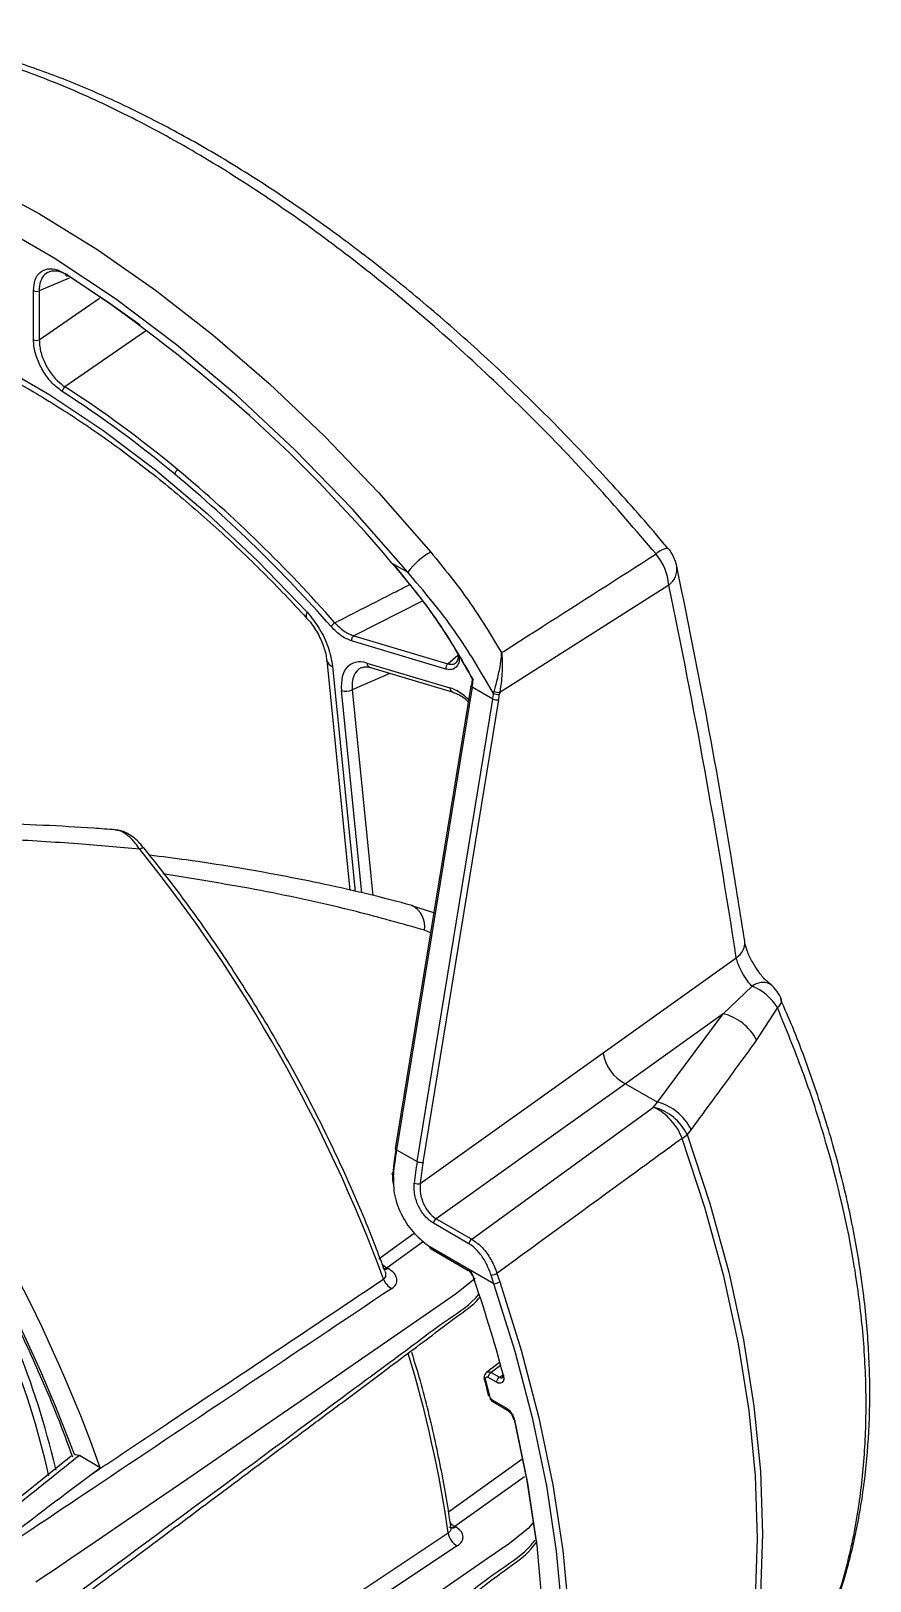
# Model space of a CAD drawing. Extents: x 6 to 134, y 3 to 97.
# Drawn here: x 104.045 to 106.093, y 79.585 to 83.367 of the extents above; entities that cross this region are included whole.
import ezdxf

# ---------------------------------------------------------------- set-up
doc = ezdxf.new("R2010")
doc.units = 0
doc.header["$MEASUREMENT"] = 0
doc.layers.add('OBJECT', color=7, linetype='CONTINUOUS')

msp = doc.modelspace()

# ---------------------------------------------------------------- linework, layer by layer
at = {"layer": 'OBJECT'}
for p, q in [((104.1386, 82.7636), (104.0655, 82.7334)), ((104.0515, 82.6138), (104.0515, 82.7335)), ((104.0655, 82.7334), (104.0655, 82.6137)), ((104.0655, 82.6137), (104.2123, 82.715)), ((104.3245, 82.6345), (104.1281, 82.4988)), ((104.9262, 82.069), (104.9651, 82.0465)), ((105.6019, 82.0152), (105.1894, 81.7534)), ((104.9997, 81.9763), (104.8331, 81.8917)), ((104.7179, 81.9352), (104.7181, 81.935)), ((105.0578, 81.8103), (104.8279, 81.8789)), ((104.8331, 81.8917), (105.063, 81.8231)), ((105.063, 81.8231), (105.0874, 81.8443)), ((104.7669, 81.8319), (104.8232, 81.2704)), ((104.7813, 81.8165), (104.8363, 81.2676)), ((104.9209, 81.7998), (104.8295, 81.7593)), ((104.865, 81.825), (105.0673, 81.7646)), ((104.8735, 81.814), (105.0757, 81.7536)), ((105.1186, 81.7685), (104.9341, 80.6397)), ((105.1219, 81.7662), (104.9374, 80.6375)), ((105.1722, 81.7372), (105.1219, 81.7662)), ((104.8526, 81.2642), (104.8031, 81.7582)), ((104.8295, 81.7593), (104.8797, 81.2579)), ((104.9877, 80.6085), (105.1722, 81.7372)), ((105.1865, 81.7353), (105.002, 80.6065)), ((105.1742, 81.7504), (105.1755, 81.7554)), ((105.1894, 81.7534), (105.1886, 81.7488)), ((105.0282, 81.2155), (104.9751, 81.2328)), ((105.0203, 81.167), (105.0059, 81.173)), ((105.442, 80.8741), (105.7666, 81.1059)), ((105.7349, 80.9693), (105.8051, 81.0363)), ((105.7349, 80.9693), (105.4959, 80.7987)), ((105.5741, 80.7535), (105.7349, 80.9693)), ((105.867, 80.9844), (105.8159, 80.9053)), ((104.9953, 80.5551), (105.442, 80.8741)), ((105.4959, 80.7987), (105.0345, 80.4692)), ((105.4959, 80.7987), (105.5741, 80.7535)), ((105.1209, 80.4193), (105.5649, 80.7413)), ((105.5649, 80.7413), (105.5741, 80.7535)), ((105.6562, 80.6867), (105.647, 80.6743)), ((104.9374, 80.6375), (104.9877, 80.6085)), ((105.1138, 80.4082), (105.0274, 80.4581)), ((105.0345, 80.4692), (105.1209, 80.4193)), ((105.0035, 80.4139), (104.9146, 80.3492)), ((105.175, 80.3106), (105.0188, 80.4008)), ((105.0241, 80.3975), (105.1105, 80.3477)), ((105.0262, 80.393), (105.1126, 80.3431)), ((104.9146, 80.3492), (104.9166, 80.348)), ((105.175, 80.3106), (105.1682, 80.3316)), ((105.1824, 80.3358), (105.1892, 80.3151)), ((105.1887, 80.1186), (105.1568, 80.0941)), ((105.1909, 80.1114), (105.1683, 80.094)), ((105.1545, 80.0748), (105.1641, 80.0367)), ((105.1814, 80.0701), (105.1612, 80.0818)), ((105.1683, 80.094), (105.1884, 80.0824)), ((105.1884, 80.0824), (105.1958, 80.0879)), ((105.1709, 80.0272), (105.2049, 80.0075)), ((105.1724, 80.0229), (105.207, 80.003)), ((105.207, 80.003), (105.2071, 80.0029)), ((104.1436, 79.8901), (103.8782, 79.6774)), ((104.0998, 79.8815), (104.1059, 79.8555)), ((104.2145, 79.8616), (104.1634, 79.8911)), ((105.0642, 79.7544), (105.2434, 79.8823)), ((104.1921, 79.845), (104.2145, 79.8616)), ((105.2496, 79.8396), (105.08, 79.7184)), ((105.08, 79.7184), (105.0817, 79.7174)), ((105.0858, 79.6711), (104.0678, 78.9956))]:
    msp.add_line(p, q, dxfattribs=at)
at = {"layer": 'OBJECT', "flags": 128}
for points in [[(103.1113, 83.1983), (103.2389, 83.1963), (103.3706, 83.1815), (103.5056, 83.154), (103.6434, 83.114), (103.7832, 83.0617), (103.9244, 82.9973), (104.0662, 82.9211), (104.2081, 82.8335), (104.3493, 82.7349), (104.4891, 82.6258), (104.6268, 82.5068), (104.7619, 82.3783), (104.8935, 82.2411), (105.0212, 82.0957)], [(104.9651, 82.0465), (104.8298, 82.2), (104.69, 82.3442), (104.5465, 82.4783), (104.4, 82.6015), (104.2515, 82.7132), (104.1017, 82.8127), (103.9514, 82.8994), (103.8016, 82.9729), (103.6531, 83.0327), (103.5066, 83.0786), (103.3631, 83.1102), (103.2233, 83.1274), (103.088, 83.1301)], [(103.3338, 82.7486), (103.4542, 82.7344), (103.578, 82.7077), (103.7043, 82.6685), (103.8325, 82.6172), (103.9617, 82.5539), (104.0914, 82.479), (104.2207, 82.393), (104.3488, 82.2964), (104.4752, 82.1897), (104.5989, 82.0736), (104.7194, 81.9487)], [(104.1293, 82.7746), (104.1294, 82.7732), (104.1297, 82.772), (104.1302, 82.7711), (104.1309, 82.7703), (104.1318, 82.7699), (104.1328, 82.7697), (104.134, 82.7699), (104.1352, 82.7703)], [(104.3114, 82.6489), (104.2383, 82.7014), (104.1352, 82.7703)], [(105.6003, 82.1048), (105.6004, 82.1046), (105.6006, 82.1043)], [(104.7194, 81.9487), (104.7171, 81.9431), (104.7166, 81.9386), (104.7177, 81.9355), (104.7179, 81.9352)], [(105.1186, 81.7685), (105.1186, 81.7686), (105.119, 81.7689), (105.1197, 81.7692), (105.1206, 81.7694)], [(105.1219, 81.7662), (105.1207, 81.7667), (105.1197, 81.7672), (105.119, 81.7677), (105.1186, 81.7682), (105.1186, 81.7685)], [(104.3218, 81.3732), (104.3212, 81.3736), (104.3196, 81.3738), (104.3172, 81.3734), (104.3143, 81.3722), (104.3108, 81.3705)], [(105.6346, 78.9246), (105.6901, 79.029), (105.736, 79.1436), (105.7719, 79.2677), (105.7978, 79.4005), (105.8134, 79.5411), (105.8186, 79.6887), (105.8134, 79.8423), (105.7978, 80.0009), (105.7719, 80.1636), (105.736, 80.3292), (105.6901, 80.4968), (105.6346, 80.6653)], [(105.647, 80.6743), (105.7023, 80.5063), (105.7481, 80.3391), (105.784, 80.1738), (105.8098, 80.0115), (105.8254, 79.8533), (105.8306, 79.7), (105.8254, 79.5528), (105.8098, 79.4125), (105.784, 79.28), (105.7481, 79.1562), (105.7023, 79.0418), (105.647, 78.9377)], [(104.9374, 80.6375), (104.9362, 80.638), (104.9352, 80.6385), (104.9345, 80.639), (104.9341, 80.6394), (104.9341, 80.6397)], [(104.9296, 80.5763), (104.9284, 80.5768), (104.9275, 80.5774), (104.9268, 80.578), (104.9265, 80.5786), (104.9265, 80.5792), (104.9269, 80.5797), (104.9276, 80.5802), (104.9286, 80.5806)], [(104.894, 80.3712), (104.9306, 80.3978), (104.9804, 80.4341)], [(105.1294, 80.3235), (105.084, 80.2866), (105.0331, 80.2514), (104.8316, 80.1125), (104.7308, 80.043), (104.63, 79.9736), (104.428, 79.8349), (104.2932, 79.7425), (104.203, 79.681), (104.1427, 79.64), (104.1024, 79.6127), (104.0754, 79.5945), (104.0573, 79.5824)], [(104.9146, 80.3492), (104.9105, 80.3474), (104.908, 80.3467)], [(104.9088, 80.3454), (104.9125, 80.3462), (104.9166, 80.348)], [(105.175, 78.591), (105.2271, 78.6965), (105.2701, 78.8114), (105.3039, 78.9351), (105.3281, 79.0668), (105.3427, 79.2057), (105.3476, 79.3512), (105.3427, 79.5022), (105.3281, 79.658), (105.3039, 79.8177), (105.2701, 79.9803), (105.2271, 80.1449), (105.175, 80.3106)], [(105.1892, 80.3151), (105.2415, 80.1488), (105.2847, 79.9835), (105.3186, 79.8202), (105.343, 79.6598), (105.3576, 79.5034), (105.3625, 79.3517), (105.3576, 79.2057), (105.343, 79.0661), (105.3186, 78.9339), (105.2847, 78.8097), (105.2415, 78.6943), (105.1892, 78.5884)], [(105.1568, 80.094), (105.1602, 80.0955), (105.1649, 80.0953), (105.1683, 80.094), (105.1683, 80.094), (105.1683, 80.094)], [(105.2779, 79.6855), (105.2563, 79.8295), (105.2249, 79.9835)], [(105.2254, 79.9784), (105.2569, 79.8237), (105.2795, 79.6719), (105.2932, 79.5237), (105.2977, 79.3799), (105.2932, 79.2415), (105.2795, 79.109), (105.2569, 78.9833), (105.2254, 78.865)], [(105.2713, 79.7291), (105.2586, 79.7138), (105.2131, 79.6768), (105.1621, 79.6416), (104.9607, 79.5026)], [(104.0469, 79.0279), (104.0855, 79.0535), (104.2401, 79.1561), (104.8583, 79.5663), (105.0635, 79.7025)]]:
    msp.add_lwpolyline(points, dxfattribs=at)
at = {"layer": 'OBJECT'}
for centre, radius, start, end in [((102.1205, 79.7031), 3.6701, 40.1381, 56.8139), ((104.0585, 82.7472), 0.0154, 242.668, 296.6042), ((104.0585, 82.6275), 0.0154, 242.668, 296.6042), ((104.1378, 82.4856), 0.0163, 126.231, 173.9205), ((102.6136, 80.1447), 2.786, 50.2254, 57.2323), ((102.6141, 80.1467), 2.7973, 50.2254, 57.2323), ((104.4147, 82.2805), 0.0195, 124.3821, 163.8019), ((102.1859, 79.6374), 3.4626, 41.3088, 50.1718), ((102.1872, 79.6374), 3.4487, 41.3088, 50.1718), ((105.6038, 82.0589), 0.046, 94.3265, 135.7273), ((105.5236, 82.0406), 0.1, 11.8341, 39.9346), ((105.1009, 81.9483), 0.1676, 118.4064, 144.1319), ((105.4664, 82.0039), 0.1359, 4.7706, 39.8442), ((105.5731, 82.0547), 0.0488, 306.1626, 7.5931), ((104.8029, 81.8977), 0.0301, 122.158, 147.1317), ((104.8407, 81.8812), 0.013, 125.9321, 190.2028), ((104.7868, 81.836), 0.0203, 190.938, 254.2904), ((104.8781, 81.8262), 0.0131, 185.5869, 249.2858), ((105.0706, 81.8126), 0.013, 125.9321, 190.2028), ((105.0804, 81.7659), 0.0132, 185.6681, 248.1226), ((104.8149, 81.7911), 0.0349, 250.2203, 294.5679), ((105.1843, 81.7728), 0.0376, 251.2281, 273.442), ((105.1853, 81.7829), 0.0343, 251.1212, 275.5498), ((105.1887, 81.7957), 0.0424, 251.9213, 270.976), ((101.4287, 79.043), 3.7045, 20.1933, 38.9238), ((104.9479, 81.1817), 0.0586, 351.5499, 62.274), ((105.7432, 81.1432), 0.044, 301.9973, 4.2793), ((105.8313, 81.0046), 0.0411, 64.576, 129.6654), ((105.7574, 80.9167), 0.1288, 31.7122, 68.2882), ((105.7852, 80.9648), 0.1, 23.1474, 50.057), ((105.8556, 81.0026), 0.0215, 301.8699, 4.6323), ((105.7039, 80.8469), 0.1264, 27.5641, 75.79), ((105.5395, 80.8869), 0.0984, 187.4567, 243.6916), ((100.5786, 78.5528), 3.8643, 19.7974, 35.8036), ((100.6526, 78.5954), 3.7317, 20.3612, 35.685), ((105.5027, 80.6143), 0.1414, 21.1453, 63.8889), ((105.5335, 80.6189), 0.1263, 26.0118, 75.5875), ((105.5427, 80.6312), 0.1263, 26.0891, 75.5969), ((105.5701, 80.7668), 0.1203, 302.434, 309.75), ((104.9998, 80.6441), 0.0376, 251.2281, 273.442), ((104.9897, 80.5819), 0.0274, 250.798, 281.7561), ((105.0428, 80.456), 0.0156, 122.2353, 172.4554), ((105.0234, 80.4001), 0.00468, 171.4104, 231.5452), ((105.1292, 80.4062), 0.0156, 122.2353, 172.4554), ((105.0289, 80.3969), 0.0048, 172.814, 235.8738), ((104.9309, 80.3841), 0.0385, 221.8678, 244.9521), ((105.1152, 80.3471), 0.00477, 172.6734, 237.2974), ((105.1227, 80.3334), 0.00223, 215.9162, 285.1308), ((101.8309, 79.1856), 3.486, 14.9993, 19.1869), ((105.1655, 80.3664), 0.0349, 274.4194, 298.9374), ((104.946, 80.337), 0.0432, 200.6548, 241.9519), ((105.1731, 80.3411), 0.0306, 273.4339, 301.7034), ((102.1438, 79.4078), 1.993, 12.5723, 22.6547), ((102.1254, 79.4002), 2.0323, 13.7007, 22.6286), ((102.1502, 79.2835), 2.9433, 8.1839, 16.9253), ((105.1967, 80.0694), 0.0154, 122.6055, 177.3945), ((105.198, 80.0906), 0.00276, 206.1985, 272.5264), ((105.2097, 80.0069), 0.0048, 172.7442, 235.9436), ((105.2255, 79.9814), 0.00299, 200.1816, 267.861), ((105.0715, 79.7306), 0.0149, 245.3602, 304.6041), ((105.0961, 79.7526), 0.0379, 222.6716, 244.6997), ((105.1064, 79.7093), 0.0434, 188.999, 241.7156), ((105.0726, 79.7319), 0.0171, 262.1404, 302.1223)]:
    msp.add_arc(centre, radius, start, end, dxfattribs=at)
for centre, major_axis, ratio, start_param, end_param in [((95.186, 72.1934), (5.4545, 16.6635), 0.560082, 5.447697, 5.512146), ((104.8845, 81.7225), (-0.0584, 0.0996), 0.576929, 5.729177, 7.181908), ((104.8986, 81.7307), (-0.0506, 0.0811), 0.590446, 6.200257, 7.16422), ((105.0861, 81.6623), (-0.0579, 0.0994), 0.581622, 5.139284, 5.727847), ((104.8121, 81.7247), (0.161, 0.4919), 0.560082, 4.983264, 5.010875), ((104.8199, 81.7221), (0.1561, 0.4831), 0.559424, 4.981148, 5.017046), ((104.8702, 81.6931), (0.1561, 0.4831), 0.559424, 4.981148, 5.008197), ((104.878, 81.6906), (0.161, 0.4919), 0.560082, 4.983264, 5.010313), ((105.2326, 80.6836), (0.1547, 0.4726), 0.560082, 1.841671, 1.968135), ((105.2404, 80.6811), (0.1597, 0.4813), 0.560728, 1.843799, 1.970263), ((105.2906, 80.6521), (0.1597, 0.4813), 0.560728, 1.843799, 1.952058), ((105.2985, 80.6495), (0.1547, 0.4726), 0.560082, 1.841671, 1.94993), ((105.0243, 80.5199), (-0.076, 0.1298), 0.57857, 2.298407, 2.34801)]:
    msp.add_ellipse(centre, major_axis=major_axis, ratio=ratio, start_param=start_param, end_param=end_param, dxfattribs=at)
for points, knots in [([(105.5708, 82.091), (105.5215, 82.1486), (105.4226, 82.2641), (105.2657, 82.4276), (105.1029, 82.5832), (104.9373, 82.7267), (104.7711, 82.8569), (104.6049, 82.9738), (104.4375, 83.078), (104.2732, 83.1666), (104.1139, 83.2389), (103.9598, 83.2954), (103.8091, 83.3365), (103.6616, 83.3609), (103.5183, 83.3691), (103.429, 83.3586), (103.3842, 83.3534)], [0, 0, 0, 0, 0.069874, 0.140224, 0.21209, 0.284485, 0.354361, 0.42473, 0.496663, 0.569139, 0.63829, 0.70792, 0.779053, 0.850702, 0.925062, 1, 1, 1, 1]), ([(105.5999, 82.1038), (105.5957, 82.1089), (105.5523, 82.1624), (105.4653, 82.2595), (105.3392, 82.3939), (105.2095, 82.5213), (105.0776, 82.6416), (104.9442, 82.7541), (104.8101, 82.8582), (104.6761, 82.9535), (104.5429, 83.0395), (104.4112, 83.1159), (104.2817, 83.1824), (104.1543, 83.2391), (104.0287, 83.2859), (103.9047, 83.3228), (103.7829, 83.3491), (103.6637, 83.3648), (103.5484, 83.3681), (103.4672, 83.3652), (103.4259, 83.3575), (103.4203, 83.3565)], [0, 0, 0, 0, 0.006173, 0.064691, 0.12331, 0.18192, 0.240428, 0.29876, 0.35686, 0.414696, 0.472263, 0.529584, 0.586511, 0.643131, 0.700213, 0.757773, 0.815757, 0.874052, 0.932468, 0.990719, 1, 1, 1, 1]), ([(104.0515, 82.7335), (104.0523, 82.7428), (104.0539, 82.7613), (104.0669, 82.7798), (104.0858, 82.7883), (104.1078, 82.7863), (104.1228, 82.7782), (104.1293, 82.7746)], [0, 0, 0, 0, 0.209995, 0.420029, 0.629032, 0.83643, 1, 1, 1, 1]), ([(104.1352, 82.7703), (104.1304, 82.773), (104.1182, 82.7798), (104.0992, 82.783), (104.0815, 82.7772), (104.0694, 82.7621), (104.0655, 82.7455), (104.0655, 82.7352), (104.0655, 82.7334)], [0, 0, 0, 0, 0.130808, 0.33633, 0.541944, 0.748684, 0.957289, 1, 1, 1, 1]), ([(103.3658, 82.7191), (103.3848, 82.7175), (103.44, 82.713), (103.5344, 82.6971), (103.6495, 82.6677), (103.7669, 82.6271), (103.8859, 82.5759), (104.0059, 82.5142), (104.1262, 82.4423), (104.2463, 82.3606), (104.3656, 82.2694), (104.4832, 82.1692), (104.5967, 82.0625), (104.6743, 81.9825), (104.7136, 81.9399), (104.7179, 81.9353)], [0, 0, 0, 0, 0.04508, 0.13174, 0.218237, 0.304579, 0.390832, 0.477043, 0.563245, 0.649453, 0.735683, 0.821942, 0.908231, 0.99002, 1, 1, 1, 1]), ([(104.1215, 82.4874), (104.1133, 82.4936), (104.0968, 82.506), (104.0754, 82.5344), (104.0597, 82.5662), (104.0523, 82.5937), (104.0517, 82.6087), (104.0515, 82.6138)], [0, 0, 0, 0, 0.22061, 0.441205, 0.6623, 0.88484, 1, 1, 1, 1]), ([(104.0655, 82.6137), (104.0657, 82.608), (104.0663, 82.5932), (104.0738, 82.5667), (104.0888, 82.5378), (104.1078, 82.5138), (104.1217, 82.5035), (104.1281, 82.4988)], [0, 0, 0, 0, 0.13989, 0.364526, 0.588857, 0.81117, 1, 1, 1, 1]), ([(104.9262, 82.069), (104.9633, 82.0244), (105.0378, 81.9347), (105.0955, 81.8343), (105.1246, 81.7838)], [0, 0, 0, 0, 0.497109, 1, 1, 1, 1]), ([(105.1243, 81.7837), (105.0962, 81.8333), (105.0395, 81.933), (104.9662, 82.0223), (104.9293, 82.0672)], [0, 0, 0, 0, 0.496651, 1, 1, 1, 1]), ([(105.0212, 82.0957), (105.0527, 82.0569), (105.1159, 81.9789), (105.1678, 81.8932), (105.1938, 81.8503)], [0, 0, 0, 0, 0.498142, 1, 1, 1, 1]), ([(105.1938, 81.8503), (105.2272, 81.8716), (105.3528, 81.9519), (105.4785, 82.0321), (105.5708, 82.091)], [0, 0, 0, 0, 0.265214, 1, 1, 1, 1]), ([(105.1742, 81.7504), (105.144, 81.8023), (105.0832, 81.9068), (105.0046, 81.9997), (104.9651, 82.0465)], [0, 0, 0, 0, 0.496567, 1, 1, 1, 1]), ([(105.7871, 81.1464), (105.7765, 81.2141), (105.7455, 81.4104), (105.6915, 81.7164), (105.6439, 81.9509), (105.6215, 82.0611)], [0, 0, 0, 0, 0.2182227, 0.6325861, 1, 1, 1, 1]), ([(104.7869, 81.9231), (104.8349, 81.9476), (104.8952, 81.9785), (104.9555, 82.0094), (104.968, 82.0158)], [0, 0, 0, 0, 0.793902, 1, 1, 1, 1]), ([(104.7177, 81.9346), (104.72, 81.9323), (104.7299, 81.9225), (104.7454, 81.8985), (104.7599, 81.8668), (104.7661, 81.8433), (104.7666, 81.8335), (104.7667, 81.8321)], [0, 0, 0, 0, 0.089178, 0.378138, 0.668655, 0.953501, 1, 1, 1, 1]), ([(104.7194, 81.9487), (104.7297, 81.9359), (104.7503, 81.9104), (104.773, 81.8629), (104.7785, 81.8323), (104.7813, 81.8165)], [0, 0, 0, 0, 0.3274436, 0.6549394, 1, 1, 1, 1]), ([(104.8279, 81.8789), (104.8194, 81.8823), (104.8022, 81.8892), (104.7859, 81.9057), (104.7777, 81.914)], [0, 0, 0, 0, 0.49412, 1, 1, 1, 1]), ([(104.7869, 81.9231), (104.7914, 81.9185), (104.803, 81.9066), (104.8192, 81.8964), (104.83, 81.8928), (104.8331, 81.8917)], [0, 0, 0, 0, 0.305588, 0.797658, 1, 1, 1, 1]), ([(105.0904, 81.8395), (105.0904, 81.836), (105.0905, 81.827), (105.0853, 81.8165), (105.076, 81.8093), (105.066, 81.8082), (105.0596, 81.8098), (105.0578, 81.8103)], [0, 0, 0, 0, 0.159142, 0.403651, 0.650805, 0.902807, 1, 1, 1, 1]), ([(105.063, 81.8231), (105.0668, 81.8223), (105.0745, 81.8207), (105.0832, 81.8254), (105.0883, 81.8329), (105.0888, 81.8398), (105.0889, 81.8422)], [0, 0, 0, 0, 0.287385, 0.574985, 0.853917, 1, 1, 1, 1]), ([(105.1755, 81.7554), (105.1778, 81.7635), (105.1835, 81.7838), (105.19, 81.8133), (105.1929, 81.8351), (105.1936, 81.846), (105.1938, 81.8492), (105.1938, 81.8502), (105.1938, 81.8503)], [0, 0, 0, 0, 0.246968, 0.616294, 0.888225, 0.963536, 0.996189, 1, 1, 1, 1]), ([(105.1938, 81.8503), (105.1938, 81.8502), (105.194, 81.849), (105.1948, 81.8412), (105.196, 81.8198), (105.1945, 81.7877), (105.1908, 81.7631), (105.1894, 81.7534)], [0, 0, 0, 0, 0.004008, 0.038977, 0.268223, 0.708725, 1, 1, 1, 1]), ([(104.8531, 81.8134), (104.8553, 81.8145), (104.86, 81.8169), (104.8689, 81.815), (104.8735, 81.814)], [0, 0, 0, 0, 0.484659, 1, 1, 1, 1]), ([(105.1246, 81.7838), (105.1245, 81.7838), (105.124, 81.7837), (105.1227, 81.7834), (105.1212, 81.7831), (105.1207, 81.7829), (105.1211, 81.7829), (105.1222, 81.783), (105.1228, 81.7831)], [0, 0, 0, 0, 0.009424, 0.151965, 0.38086, 0.592581, 0.796138, 1, 1, 1, 1]), ([(105.0757, 81.7536), (105.0792, 81.7523), (105.0894, 81.7485), (105.103, 81.7405), (105.1112, 81.7311), (105.1124, 81.7298)], [0, 0, 0, 0, 0.304835, 0.903438, 1, 1, 1, 1]), ([(104.2504, 81.418), (104.2332, 81.4193), (104.1337, 81.4268), (104.0331, 81.431), (103.95, 81.4345)], [0, 0, 0, 0, 0.172805, 1, 1, 1, 1]), ([(104.3108, 81.3705), (104.2606, 81.3751), (104.1516, 81.3851), (104.0415, 81.3915), (103.9821, 81.3949)], [0, 0, 0, 0, 0.460735, 1, 1, 1, 1]), ([(104.3108, 81.3705), (104.3071, 81.3758), (104.2975, 81.3898), (104.28, 81.4064), (104.2627, 81.4168), (104.2535, 81.4171), (104.2504, 81.4171)], [0, 0, 0, 0, 0.201031, 0.53756, 0.841321, 1, 1, 1, 1]), ([(104.3211, 81.3723), (104.3177, 81.377), (104.307, 81.3914), (104.2853, 81.4068), (104.2648, 81.4176), (104.2533, 81.4172), (104.2509, 81.4171)], [0, 0, 0, 0, 0.186008, 0.572838, 0.912803, 1, 1, 1, 1]), ([(104.9088, 80.3417), (104.9013, 80.362), (104.8751, 80.4323), (104.8247, 80.5521), (104.7552, 80.6999), (104.6787, 80.8453), (104.5957, 80.9873), (104.5068, 81.1252), (104.4155, 81.2545), (104.352, 81.3349), (104.3218, 81.3732)], [0, 0, 0, 0, 0.055517, 0.192239, 0.328969, 0.465689, 0.602405, 0.739125, 0.875851, 1, 1, 1, 1]), ([(104.9751, 81.2336), (104.9397, 81.2428), (104.8346, 81.2703), (104.6514, 81.3085), (104.4728, 81.3388), (104.3649, 81.3523), (104.3351, 81.356)], [0, 0, 0, 0, 0.171159, 0.507466, 0.864043, 1, 1, 1, 1]), ([(105.0059, 81.173), (104.9506, 81.1886), (104.8197, 81.2254), (104.6068, 81.2719), (104.447, 81.2976), (104.3671, 81.3105)], [0, 0, 0, 0, 0.267535, 0.633327, 1, 1, 1, 1]), ([(105.82, 81.074), (105.815, 81.0811), (105.804, 81.0971), (105.7933, 81.1215), (105.7881, 81.1393), (105.7875, 81.1448), (105.7874, 81.146)], [0, 0, 0, 0, 0.283926, 0.634782, 0.925142, 1, 1, 1, 1]), ([(105.8051, 81.0363), (105.8037, 81.0378), (105.7975, 81.0445), (105.787, 81.0589), (105.7756, 81.0795), (105.7693, 81.0955), (105.7671, 81.1036), (105.7666, 81.1059)], [0, 0, 0, 0, 0.080939, 0.365196, 0.637409, 0.898732, 1, 1, 1, 1]), ([(105.8493, 81.0421), (105.8464, 81.0445), (105.8379, 81.0514), (105.8269, 81.0632), (105.8209, 81.0726), (105.82, 81.074)], [0, 0, 0, 0, 0.310557, 0.892893, 1, 1, 1, 1]), ([(105.8711, 79.2552), (105.8933, 79.2892), (105.9394, 79.3596), (105.9945, 79.483), (106.0388, 79.621), (106.0676, 79.7652), (106.0824, 79.9116), (106.0849, 80.059), (106.0753, 80.2134), (106.0473, 80.4174), (105.9978, 80.6241), (105.9304, 80.8288), (105.8881, 80.9324), (105.867, 80.9844)], [0, 0, 0, 0, 0.083521, 0.173133, 0.265101, 0.357887, 0.439179, 0.521032, 0.604654, 0.688888, 0.842418, 0.920954, 1, 1, 1, 1]), ([(105.9945, 79.4916), (106.0032, 79.5134), (106.0265, 79.5722), (106.054, 79.6759), (106.0776, 79.8011), (106.0908, 79.9324), (106.094, 80.0683), (106.087, 80.2078), (106.0698, 80.3499), (106.0429, 80.4941), (106.0065, 80.6405), (105.9602, 80.7881), (105.9164, 80.9096), (105.8851, 80.9812), (105.8753, 81.0037)], [0, 0, 0, 0, 0.053046, 0.143052, 0.233539, 0.324302, 0.415114, 0.505819, 0.595825, 0.685828, 0.776348, 0.867233, 0.958322, 1, 1, 1, 1]), ([(105.8159, 80.9053), (105.7905, 80.8703), (105.7375, 80.7973), (105.684, 80.7245), (105.6562, 80.6867)], [0, 0, 0, 0, 0.480478, 1, 1, 1, 1]), ([(105.6346, 80.6653), (105.5939, 80.6356), (105.4433, 80.5258), (105.2925, 80.416), (105.1824, 80.3358)], [0, 0, 0, 0, 0.269854, 1, 1, 1, 1]), ([(104.9319, 80.5432), (104.93, 80.5533), (104.9276, 80.5659), (104.9284, 80.5781), (104.9286, 80.5806)], [0, 0, 0, 0, 0.7983, 1, 1, 1, 1]), ([(104.9296, 80.5763), (104.9297, 80.5592), (104.9298, 80.5248), (104.9497, 80.4746), (104.9805, 80.4299), (105.0058, 80.4107), (105.0188, 80.4008)], [0, 0, 0, 0, 0.248571, 0.497385, 0.740827, 1, 1, 1, 1]), ([(105.0274, 80.4581), (105.0211, 80.4625), (105.0086, 80.4714), (104.993, 80.4934), (104.9826, 80.5192), (104.9796, 80.5409), (104.9805, 80.553), (104.9807, 80.556)], [0, 0, 0, 0, 0.226178, 0.452204, 0.682223, 0.919652, 1, 1, 1, 1]), ([(104.9953, 80.5551), (104.995, 80.5467), (104.9944, 80.5301), (105.0025, 80.5053), (105.0154, 80.4845), (105.0272, 80.4737), (105.0337, 80.4697), (105.0345, 80.4692)], [0, 0, 0, 0, 0.245139, 0.490501, 0.730317, 0.965345, 1, 1, 1, 1]), ([(103.8621, 80.4866), (103.8744, 80.4661), (103.9149, 80.3987), (103.9769, 80.2808), (104.0476, 80.1341), (104.104, 80.0029), (104.1345, 79.9209), (104.1465, 79.8886)], [0, 0, 0, 0, 0.107597, 0.352218, 0.596827, 0.841414, 1, 1, 1, 1]), ([(105.1682, 80.3316), (105.1647, 80.3412), (105.1576, 80.3604), (105.1406, 80.3862), (105.125, 80.4013), (105.1158, 80.407), (105.1138, 80.4082)], [0, 0, 0, 0, 0.304819, 0.609529, 0.915797, 1, 1, 1, 1]), ([(105.1209, 80.4193), (105.129, 80.4137), (105.1451, 80.4026), (105.1655, 80.3752), (105.177, 80.3517), (105.1815, 80.3385), (105.1824, 80.3358)], [0, 0, 0, 0, 0.30705, 0.614016, 0.922363, 1, 1, 1, 1]), ([(105.0205, 80.3964), (105.021, 80.3961), (105.0229, 80.3949), (105.0248, 80.3938), (105.0262, 80.393)], [0, 0, 0, 0, 0.2498924, 1, 1, 1, 1]), ([(104.9085, 80.3416), (104.9092, 80.3402), (104.911, 80.3365), (104.911, 80.3318), (104.91, 80.327), (104.9082, 80.324), (104.9061, 80.3223), (104.9055, 80.3218)], [0, 0, 0, 0, 0.19017, 0.504328, 0.635814, 0.896234, 1, 1, 1, 1]), ([(104.909, 80.3412), (104.9092, 80.341), (104.9093, 80.3407), (104.9092, 80.3412), (104.9092, 80.3414)], [0, 0, 0, 0, 0.70473, 1, 1, 1, 1]), ([(104.9256, 80.2989), (104.9257, 80.299), (104.9301, 80.3019), (104.9373, 80.3094), (104.9396, 80.3226), (104.933, 80.3366), (104.9221, 80.3442), (104.9166, 80.348)], [0, 0, 0, 0, 0.005173, 0.217905, 0.46291, 0.731847, 1, 1, 1, 1]), ([(105.1105, 80.3477), (105.1121, 80.3466), (105.1153, 80.3443), (105.1196, 80.339), (105.1221, 80.3344), (105.123, 80.3318), (105.1232, 80.3313)], [0, 0, 0, 0, 0.30702, 0.614096, 0.919651, 1, 1, 1, 1]), ([(105.1126, 80.343), (105.1129, 80.3429), (105.1136, 80.3425), (105.1156, 80.3408), (105.1179, 80.338), (105.1199, 80.3348), (105.1205, 80.3329), (105.1208, 80.3321)], [0, 0, 0, 0, 0.099798, 0.324967, 0.574722, 0.834306, 1, 1, 1, 1]), ([(104.9256, 80.2989), (104.6895, 80.1409), (104.3516, 79.9149), (104.0136, 79.6889), (103.9119, 79.6209)], [0, 0, 0, 0, 0.699038, 1, 1, 1, 1]), ([(104.1921, 79.845), (104.2049, 79.8536), (104.269, 79.8964), (104.5069, 80.0553), (104.7318, 80.2057), (104.9055, 80.3218)], [0, 0, 0, 0, 0.053919, 0.269597, 1, 1, 1, 1]), ([(104.0522, 79.4588), (104.1054, 79.4986), (104.2052, 79.5732), (104.3451, 79.6777), (104.4651, 79.7673), (104.5652, 79.8421), (104.6476, 79.9036), (104.7245, 79.9611), (104.8097, 80.0247), (104.9141, 80.1028), (105.0089, 80.173), (105.0851, 80.2312), (105.1252, 80.2586), (105.1388, 80.2757), (105.1399, 80.2771)], [0, 0, 0, 0, 0.146577, 0.274878, 0.38491, 0.476675, 0.550177, 0.611331, 0.687857, 0.783295, 0.897659, 0.945427, 0.995701, 1, 1, 1, 1]), ([(104.0626, 79.485), (104.3171, 79.6728), (104.5971, 79.8793), (104.9016, 80.105), (104.9786, 80.1611), (105.052, 80.2184), (105.1144, 80.2563), (105.1349, 80.2812), (105.1376, 80.2845)], [0, 0, 0, 0, 0.706525, 0.777178, 0.84783, 0.918483, 0.989074, 1, 1, 1, 1]), ([(105.071, 79.7103), (105.0673, 79.7357), (105.0564, 79.8094), (105.0313, 79.9335), (105.0026, 80.0526), (104.9808, 80.1227), (104.9746, 80.1427)], [0, 0, 0, 0, 0.179933, 0.521608, 0.863253, 1, 1, 1, 1]), ([(105.1504, 80.0821), (105.1517, 80.0768), (105.1556, 80.0622), (105.1591, 80.0477), (105.1614, 80.0384)], [0, 0, 0, 0, 0.360453, 1, 1, 1, 1]), ([(105.1568, 80.0939), (105.1565, 80.0937), (105.1547, 80.0927), (105.1527, 80.0894), (105.1511, 80.0846), (105.1511, 80.0791), (105.1521, 80.0755), (105.1526, 80.0737)], [0, 0, 0, 0, 0.047508, 0.277049, 0.501885, 0.752662, 1, 1, 1, 1]), ([(105.1612, 80.0818), (105.1604, 80.0821), (105.1588, 80.0829), (105.1566, 80.0827), (105.155, 80.0815), (105.1541, 80.0795), (105.154, 80.0771), (105.1543, 80.0754), (105.1545, 80.0748)], [0, 0, 0, 0, 0.179185, 0.358398, 0.536779, 0.713454, 0.888563, 1, 1, 1, 1]), ([(105.1981, 80.0878), (105.1986, 80.0853), (105.1996, 80.0803), (105.1986, 80.074), (105.1957, 80.0695), (105.1913, 80.0674), (105.1862, 80.0677), (105.1828, 80.0694), (105.1814, 80.0701)], [0, 0, 0, 0, 0.17386, 0.347725, 0.521577, 0.696272, 0.872357, 1, 1, 1, 1]), ([(105.1884, 80.0824), (105.1895, 80.0818), (105.1917, 80.0805), (105.1943, 80.0804), (105.1954, 80.0814), (105.1958, 80.0817)], [0, 0, 0, 0, 0.388467, 0.792128, 1, 1, 1, 1]), ([(105.1955, 80.0893), (105.1957, 80.0881), (105.1964, 80.0854), (105.1962, 80.0825), (105.1957, 80.0813), (105.1958, 80.0814), (105.1958, 80.0814)], [0, 0, 0, 0, 0.261184, 0.584827, 0.902319, 1, 1, 1, 1]), ([(105.1641, 80.0367), (105.1645, 80.0357), (105.1651, 80.0336), (105.1669, 80.0307), (105.169, 80.0285), (105.1703, 80.0276), (105.1709, 80.0272)], [0, 0, 0, 0, 0.26737, 0.534667, 0.803792, 1, 1, 1, 1]), ([(105.1653, 80.0303), (105.1658, 80.0295), (105.1676, 80.0263), (105.1714, 80.0234), (105.174, 80.022), (105.1746, 80.0217)], [0, 0, 0, 0, 0.2059293, 0.8045523, 1, 1, 1, 1]), ([(105.1709, 80.0272), (105.171, 80.0262), (105.1713, 80.0242), (105.1722, 80.0227), (105.173, 80.0226), (105.173, 80.0226)], [0, 0, 0, 0, 0.499949, 0.999898, 1, 1, 1, 1]), ([(105.173, 80.0226), (105.1737, 80.0223), (105.1752, 80.0218), (105.177, 80.0227), (105.178, 80.0231)], [0, 0, 0, 0, 0.499949, 1, 1, 1, 1]), ([(105.2049, 80.0075), (105.2073, 80.0059), (105.2122, 80.0025), (105.2186, 79.9945), (105.2232, 79.9861), (105.2247, 79.9807), (105.2254, 79.9784)], [0, 0, 0, 0, 0.266944, 0.533922, 0.799892, 1, 1, 1, 1]), ([(105.2071, 80.0028), (105.2076, 80.0025), (105.2095, 80.0015), (105.2136, 79.9977), (105.218, 79.9919), (105.2213, 79.9855), (105.2222, 79.9818), (105.2225, 79.9803)], [0, 0, 0, 0, 0.097309, 0.329406, 0.576925, 0.832353, 1, 1, 1, 1]), ([(104.1634, 79.8911), (104.1146, 79.8521), (104.021, 79.7771), (103.9272, 79.7022), (103.8822, 79.6663)], [0, 0, 0, 0, 0.520894, 1, 1, 1, 1]), ([(104.1512, 79.8938), (104.1533, 79.894), (104.1571, 79.8942), (104.1615, 79.8921), (104.1634, 79.8911)], [0, 0, 0, 0, 0.5608976, 1, 1, 1, 1]), ([(103.9119, 79.6209), (103.9118, 79.621), (103.9116, 79.6212), (103.9114, 79.6217), (103.9119, 79.6235), (103.9169, 79.6298), (103.9417, 79.6531), (104.0333, 79.7268), (104.1237, 79.7941), (104.1921, 79.845)], [0, 0, 0, 0, 0.000975, 0.0023077, 0.0058259, 0.0200938, 0.0766582, 0.3023298, 1, 1, 1, 1]), ([(104.1812, 78.849), (104.237, 78.8907), (104.3387, 78.9666), (104.4764, 79.0695), (104.5844, 79.1502), (104.665, 79.2104), (104.7291, 79.2583), (104.7882, 79.3025), (104.8558, 79.353), (104.9346, 79.4118), (105.0297, 79.483), (105.1203, 79.5499), (105.2008, 79.6118), (105.2573, 79.6495), (105.2759, 79.6763), (105.2804, 79.6828)], [0, 0, 0, 0, 0.150986, 0.275193, 0.372625, 0.443283, 0.493394, 0.546014, 0.603306, 0.676052, 0.758898, 0.860251, 0.917993, 0.980271, 1, 1, 1, 1]), ([(104.1916, 78.8751), (104.4461, 79.063), (104.726, 79.2696), (105.0306, 79.4952), (105.1075, 79.5513), (105.1814, 79.6085), (105.2472, 79.6497), (105.2701, 79.6783), (105.2757, 79.6853)], [0, 0, 0, 0, 0.698412, 0.768254, 0.838095, 0.907936, 0.977717, 1, 1, 1, 1]), ([(105.0701, 79.716), (105.0702, 79.7139), (105.0703, 79.7095), (105.0671, 79.7051), (105.0643, 79.703), (105.0635, 79.7025)], [0, 0, 0, 0, 0.411424, 0.843884, 1, 1, 1, 1]), ([(105.0709, 79.7134), (105.071, 79.7133), (105.071, 79.7131), (105.0706, 79.715), (105.0704, 79.7161)], [0, 0, 0, 0, 0.39792, 1, 1, 1, 1]), ([(105.0858, 79.6711), (105.0873, 79.6721), (105.093, 79.6762), (105.0993, 79.6847), (105.1005, 79.6964), (105.095, 79.7081), (105.0862, 79.7143), (105.0817, 79.7174)], [0, 0, 0, 0, 0.081782, 0.307582, 0.536948, 0.768514, 1, 1, 1, 1])]:
    msp.add_open_spline(points, degree=3, knots=knots, dxfattribs=at)
for points in [[(105.1545, 80.0748), (105.1538, 80.075), (105.1523, 80.0753), (105.1516, 80.0765), (105.1521, 80.0779), (105.1534, 80.0789), (105.154, 80.0794)], [(105.1612, 80.0818), (105.1613, 80.0829), (105.1615, 80.0852), (105.1632, 80.0888), (105.1655, 80.092), (105.1674, 80.0934), (105.1683, 80.094)], [(105.1641, 80.0367), (105.1634, 80.0369), (105.162, 80.0373), (105.1613, 80.0385), (105.1617, 80.04), (105.163, 80.041), (105.1636, 80.0415)]]:
    msp.add_open_spline(points, degree=3, dxfattribs=at)

doc.saveas('drawing.dxf')
